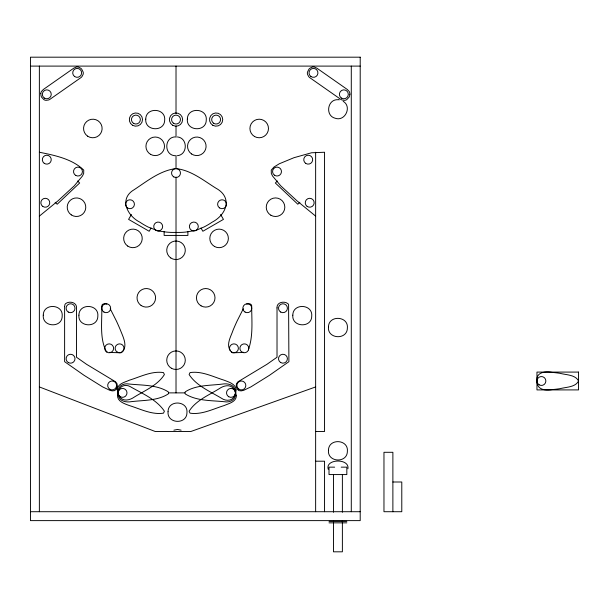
<?xml version="1.0" encoding="UTF-8"?>
<svg xmlns="http://www.w3.org/2000/svg" width="609" height="609" viewBox="0 0 609 609"><rect width="100%" height="100%" fill="white"/><g stroke="black" fill="none" stroke-linecap="round" stroke-linejoin="round"><path stroke-width="0.91" d="M168.586 392.881L168.221 393.962C157.541 400.867 143.633 400.151 131.346 401.651C126.299 402.595 119.318 401.354 118.359 395.34A11.312 11.312 0 0 1 118.146 394.031A10.817 10.817 0 0 1 118.085 392.881A32.277 32.277 0 0 1 118.1 391.64C117.636 385.847 123.939 383.008 128.933 384.005C142.026 385.383 156.779 384.629 168.221 391.8L168.586 392.881L184.93 392.881L185.296 391.8C195.976 384.896 209.884 385.611 222.171 384.104C227.218 383.168 234.199 384.401 235.158 390.415A11.312 11.312 0 0 1 235.371 391.724A10.817 10.817 0 0 1 235.432 392.881A32.277 32.277 0 0 1 235.417 394.114C235.881 399.915 229.578 402.755 224.584 401.757C211.49 400.372 196.737 401.125 185.296 393.962L184.93 392.881M347.914 468.785C349.81 458.113 324.886 458.63 328.251 469.333M248.343 349.878C253.435 335.841 251.624 320.41 251.7 305.748C251.418 303.427 248.274 303.488 246.653 304.058M243.28 308.793L237.015 321.202A288.605 288.605 0 0 0 233.11 330.078C231.093 336.206 225.802 344.527 230.4 350.647M131.407 214.505L128.59 219.385L149.175 231.268L151.047 228.017M277.369 180.995L275.352 183.005L297.816 204.236L299.856 202.287M39.364 216.119L57.969 200.871L74.245 185.844L82.436 176.031L83.669 173.527L83.753 170.117C72.243 158.903 54.764 155.31 39.364 152.25M173.877 430.175L177.501 429.459L181.124 430.175M196.167 230.301L203.962 227.005A74.207 74.207 0 0 0 212.069 222.224C226.944 214.444 232.752 197.232 215.868 188.151C203.475 180.424 191.028 170.17 176.016 168.586C160.182 170.444 146.982 181.261 134.071 189.757C118.824 198.587 127.091 215.875 139.963 222.224A74.207 74.207 0 0 0 148.071 227.005L158.188 230.971L166.569 232.098A79.802 79.802 0 0 0 171.7 232.417L180.333 232.417A79.802 79.802 0 0 0 185.456 232.098L195.39 230.522M315.637 386.936L190.868 431.499L155.219 431.499L39.364 386.936M177.402 155.676C187.892 154.716 187.892 137.9 177.402 136.941M175.088 136.888C164.027 137.375 164.027 155.242 175.088 155.729M315.637 431.499L324.551 431.499L324.551 152.25L311.534 152.775L293.949 157.708L279.257 163.791L274.004 167.018L271.256 170.117L271.332 173.527L272.566 176.031L280.757 185.844L297.032 200.871L315.637 216.119M337.919 99.709C327.406 99.115 324.94 115.748 335.171 118.237C345.059 121.853 352.253 106.651 343.179 101.3M30.45 66.099L360.201 66.099M315.637 461.203L324.551 461.203L324.551 511.712M334.638 467.149L329.012 467.149L329.012 474.571L346.833 474.571L346.833 467.149L341.207 467.149M392.881 482.001L401.788 482.001L401.788 511.712L383.967 511.712L383.967 452.297L392.881 452.297L392.881 511.712M30.45 511.712L360.201 511.712M329.012 521.365L346.833 521.365M329.012 522.849L346.833 522.849M338.383 99.716L339.312 99.807M107.009 351.553L106.202 351.286C99.313 337.561 102.282 321.118 101.764 306.205C101.657 303.571 105.098 303.366 106.864 304.058M55.145 202.287L57.185 204.236L79.65 183.005L77.632 180.995M231.679 351.987L232.463 352.771L242.298 352.512A19.648 19.648 0 0 0 243.691 352.291M220.625 214.505L223.442 219.385L202.858 231.268L200.985 228.017M110.237 308.793L116.502 321.202A288.605 288.605 0 0 1 120.407 330.078C122.949 336.785 128.743 347.214 121.054 352.771L111.219 352.512A19.648 19.648 0 0 1 109.826 352.291M351.286 66.099L351.286 511.712M342.38 474.571L342.38 512.253M342.38 520.733L342.38 551.815L333.466 551.815L333.466 520.733M333.466 474.571L333.466 512.253M315.637 152.25L315.637 511.712M187.899 231.679L187.899 235.432L164.133 235.432L164.133 231.679M176.016 66.099L176.016 113.594M176.016 125.949L176.016 137.345M176.016 155.394L176.016 168.693M176.016 176.998L176.016 392.881M39.364 66.099L39.364 511.712M537.016 382.147A10.817 10.817 0 0 1 536.963 380.998M536.963 381.242A32.277 32.277 0 0 1 536.978 379.757C536.59 371.734 546.433 371.208 552.196 372.396A121.648 121.648 0 0 1 560.128 373.34C566.203 374.992 575.406 374.642 578.55 380.998C575.406 387.354 566.203 387.004 560.128 388.656A121.648 121.648 0 0 1 552.196 389.593C546.73 390.552 538.417 390.392 537.229 383.457A11.312 11.312 0 0 1 536.978 381.637M117.491 394.929C117.012 401.506 124.54 403.744 129.428 405.579C140.375 408.951 151.824 414.98 163.486 413.161L164.4 411.204C156.574 399.451 142.3 393.581 130.349 386.685C126.444 384.241 120.742 385.33 119.044 389.882A32.277 32.277 0 0 0 118.504 390.993A10.817 10.817 0 0 0 118.07 392.067A11.312 11.312 0 0 0 117.712 393.345L117.491 394.929M236.026 389.95L235.805 392.417A11.312 11.312 0 0 1 235.447 393.696A10.817 10.817 0 0 1 235.013 394.761A32.277 32.277 0 0 1 234.473 395.873C232.448 401.323 225.536 401.24 221.432 398.225C210.151 391.435 196.463 385.885 189.117 374.55L190.031 372.594C201.693 370.782 213.142 376.804 224.089 380.183C228.725 382.071 235.759 383.815 236.026 389.95M277.019 307.903L277.019 357.232L267.001 364.273L237.952 381.805L236.49 383.769L236.155 386.144L237.312 389.197L238.873 390.613L241.217 390.879L243.585 390.369L250.824 386.936L269.422 375.334L288.902 361.685L288.59 304.667A3.06 3.06 0 0 0 287.844 303.602C284.144 300.732 276.494 302.247 277.019 307.903M64.615 306.434L64.615 361.685L84.095 375.334L102.693 386.936L109.932 390.369L112.3 390.879L114.644 390.613L116.205 389.197L117.37 386.144L117.035 383.769L115.565 381.805L86.516 364.273L76.498 357.232L76.498 308.215C77.274 302.422 69.502 300.61 65.673 303.602A3.06 3.06 0 0 0 64.927 304.667L64.615 306.434M40.78 93.573L41.1 96.009A7.788 7.788 0 0 0 41.64 97.257L43.955 99.67A4.925 4.925 0 0 0 46.04 100.333L48.476 100.013A7.788 7.788 0 0 0 49.725 99.473L81.043 77.541A7.788 7.788 0 0 0 81.979 76.551L83.113 74.374A4.925 4.925 0 0 0 83.205 72.182L81.728 69.19A7.788 7.788 0 0 0 80.738 68.254L78.553 67.119A4.925 4.925 0 0 0 76.369 67.02L73.803 68.155L43.384 89.454L41.442 91.479A4.925 4.925 0 0 0 40.78 93.573M43.269 315.173C42.097 327.345 62.164 328.335 62.187 316.101C63.366 303.937 43.292 302.947 43.269 315.173M78.919 315.173C77.746 327.345 97.813 328.335 97.836 316.101C99.016 303.937 78.942 302.947 78.919 315.173M145.764 119.105C144.584 131.278 164.658 132.26 164.681 120.034C165.854 107.869 145.787 106.88 145.764 119.105M168.046 411.722C166.866 423.894 186.94 424.876 186.955 412.651C188.135 400.486 168.069 399.496 168.046 411.722M187.351 119.105C186.179 131.278 206.245 132.26 206.268 120.034C207.448 107.869 187.374 106.88 187.351 119.105M292.815 315.173C291.635 327.345 311.709 328.335 311.732 316.101C312.904 303.937 292.838 302.947 292.815 315.173M328.464 327.056C327.284 339.228 347.358 340.218 347.381 327.985C348.554 315.82 328.487 314.83 328.464 327.056M328.464 450.34C327.284 462.513 347.358 463.502 347.381 451.277C348.554 439.104 328.487 438.115 328.464 450.34M117.156 389.242L118.001 393.635A32.277 32.277 0 0 0 118.504 394.761A10.817 10.817 0 0 0 119.044 395.781A11.312 11.312 0 0 0 119.79 396.878C123.201 401.925 130.052 400.09 134.231 397.114C144.729 390.552 157.64 385.33 164.4 374.55L163.486 372.594C151.824 370.782 140.375 376.804 129.428 380.183C124.99 382.216 118.1 383.495 117.156 389.242M236.391 395.713C236.231 401.978 228.672 403.546 224.089 405.579C213.142 408.951 201.693 414.98 190.031 413.161L189.117 411.204C195.877 400.433 208.788 395.203 219.293 388.649C223.465 385.664 230.316 383.83 233.727 388.877A11.312 11.312 0 0 1 234.473 389.973A10.817 10.817 0 0 1 235.013 390.993A32.277 32.277 0 0 1 235.523 392.12L236.391 395.713M349.886 94.235L349.551 96.009A7.788 7.788 0 0 1 349.01 97.257L346.704 99.67A4.925 4.925 0 0 1 344.61 100.333L342.174 100.013A7.788 7.788 0 0 1 340.926 99.473L309.608 77.541A7.788 7.788 0 0 1 308.679 76.551L307.537 74.374A4.925 4.925 0 0 1 307.446 72.182L308.923 69.19A7.788 7.788 0 0 1 309.912 68.254L312.097 67.119A4.925 4.925 0 0 1 314.282 67.02L316.855 68.155L347.267 89.454L349.208 91.479A4.925 4.925 0 0 1 349.87 93.573L349.886 94.235M360.201 57.185L30.45 57.185L30.45 520.619L360.201 520.619L360.201 57.185M578.55 372.084L536.963 372.084L536.963 389.912L578.55 389.912L578.55 372.084M71.291 214.893A9.287 9.287 0 0 0 85.755 207.875A9.287 9.287 0 0 0 72.441 198.861A9.287 9.287 0 0 0 71.291 214.893M127.738 246.089A9.287 9.287 0 0 0 142.202 239.063A9.287 9.287 0 0 0 128.887 230.05A9.287 9.287 0 0 0 127.738 246.089M274.453 175.202A4.453 4.453 0 0 0 281.457 171.959A4.453 4.453 0 0 0 275.146 167.513A4.453 4.453 0 0 0 274.453 175.202M539.186 384.858A4.453 4.453 0 0 0 545.87 380.998A4.453 4.453 0 0 0 539.186 377.138A4.453 4.453 0 0 0 539.186 384.858M305.649 163.319A4.453 4.453 0 0 0 312.653 160.076A4.453 4.453 0 0 0 306.342 155.63A4.453 4.453 0 0 0 305.649 163.319M307.134 206.398A4.453 4.453 0 0 0 314.137 203.155A4.453 4.453 0 0 0 307.827 198.709A4.453 4.453 0 0 0 307.134 206.398M74.61 76.506A4.453 4.453 0 0 0 81.614 73.263A4.453 4.453 0 0 0 75.303 68.825A4.453 4.453 0 0 0 74.61 76.506M44.564 98.178A4.453 4.453 0 0 0 51.247 94.319A4.453 4.453 0 0 0 44.564 90.459A4.453 4.453 0 0 0 44.564 98.178M242.116 352.177A4.453 4.453 0 0 0 248.799 348.318A4.453 4.453 0 0 0 242.116 344.458A4.453 4.453 0 0 0 242.116 352.177M245.084 312.074A4.453 4.453 0 0 0 251.768 308.215A4.453 4.453 0 0 0 245.084 304.355A4.453 4.453 0 0 0 245.084 312.074M231.382 351.964A4.453 4.453 0 0 0 238.385 348.721A4.453 4.453 0 0 0 232.075 344.275A4.453 4.453 0 0 0 231.382 351.964M280.734 312.074A4.453 4.453 0 0 0 287.418 308.215A4.453 4.453 0 0 0 280.734 304.355A4.453 4.453 0 0 0 280.734 312.074M280.734 362.576A4.453 4.453 0 0 0 287.418 358.716A4.453 4.453 0 0 0 280.734 354.857A4.453 4.453 0 0 0 280.734 362.576M238.804 389.098A4.453 4.453 0 0 0 245.808 385.855A4.453 4.453 0 0 0 239.497 381.409A4.453 4.453 0 0 0 238.804 389.098M106.605 351.964A4.453 4.453 0 0 0 113.609 348.721A4.453 4.453 0 0 0 107.306 344.275A4.453 4.453 0 0 0 106.605 351.964M103.979 312.074A4.453 4.453 0 0 0 110.663 308.215A4.453 4.453 0 0 0 103.979 304.355A4.453 4.453 0 0 0 103.979 312.074M117.347 352.177A4.453 4.453 0 0 0 124.03 348.318A4.453 4.453 0 0 0 117.347 344.458A4.453 4.453 0 0 0 117.347 352.177M68.33 312.074A4.453 4.453 0 0 0 75.014 308.215A4.453 4.453 0 0 0 68.33 304.355A4.453 4.453 0 0 0 68.33 312.074M68.33 362.576A4.453 4.453 0 0 0 75.014 358.716A4.453 4.453 0 0 0 68.33 354.857A4.453 4.453 0 0 0 68.33 362.576M109.917 389.311A4.453 4.453 0 0 0 116.601 385.451A4.453 4.453 0 0 0 109.917 381.592A4.453 4.453 0 0 0 109.917 389.311M120.316 396.741A4.453 4.453 0 0 0 126.999 392.881A4.453 4.453 0 0 0 120.316 389.022A4.453 4.453 0 0 0 120.316 396.741M228.748 396.741A4.453 4.453 0 0 0 235.432 392.881A4.453 4.453 0 0 0 228.748 389.022A4.453 4.453 0 0 0 228.748 396.741M310.91 76.506A4.453 4.453 0 0 0 317.913 73.263A4.453 4.453 0 0 0 311.602 68.825A4.453 4.453 0 0 0 310.91 76.506M341.634 98.178A4.453 4.453 0 0 0 348.318 94.319A4.453 4.453 0 0 0 341.634 90.459A4.453 4.453 0 0 0 341.634 98.178M171.373 368.239A9.287 9.287 0 0 0 185.296 360.201A9.287 9.287 0 0 0 171.373 352.162A9.287 9.287 0 0 0 171.373 368.239M75.752 175.422A4.453 4.453 0 0 0 82.436 171.563A4.453 4.453 0 0 0 75.752 167.703A4.453 4.453 0 0 0 75.752 175.422M44.221 163.319A4.453 4.453 0 0 0 51.225 160.076A4.453 4.453 0 0 0 44.914 155.63A4.453 4.453 0 0 0 44.221 163.319M42.737 206.398A4.453 4.453 0 0 0 49.74 203.155A4.453 4.453 0 0 0 43.429 198.709A4.453 4.453 0 0 0 42.737 206.398M172.712 125.302A6.615 6.615 0 0 0 182.631 119.57A6.615 6.615 0 0 0 172.712 113.845A6.615 6.615 0 0 0 172.712 125.302M173.451 123.216A4.453 4.453 0 0 0 180.454 119.973A4.453 4.453 0 0 0 174.144 115.527A4.453 4.453 0 0 0 173.451 123.216M132.602 125.302A6.615 6.615 0 0 0 142.521 119.57A6.615 6.615 0 0 0 132.602 113.845A6.615 6.615 0 0 0 132.602 125.302M133.683 123.429A4.453 4.453 0 0 0 140.367 119.57A4.453 4.453 0 0 0 133.683 115.71A4.453 4.453 0 0 0 133.683 123.429M212.815 125.302A6.615 6.615 0 0 0 222.734 119.57A6.615 6.615 0 0 0 212.815 113.845A6.615 6.615 0 0 0 212.815 125.302M213.553 123.216A4.453 4.453 0 0 0 220.557 119.973A4.453 4.453 0 0 0 214.246 115.527A4.453 4.453 0 0 0 213.553 123.216M173.786 176.907A4.453 4.453 0 0 0 180.47 173.047A4.453 4.453 0 0 0 173.786 169.188A4.453 4.453 0 0 0 173.786 176.907M127.403 207.882A4.453 4.453 0 0 0 134.406 204.639A4.453 4.453 0 0 0 128.096 200.194A4.453 4.453 0 0 0 127.403 207.882M155.965 230.377A4.453 4.453 0 0 0 162.649 226.518A4.453 4.453 0 0 0 155.965 222.658A4.453 4.453 0 0 0 155.965 230.377M219.499 207.882A4.453 4.453 0 0 0 226.502 204.639A4.453 4.453 0 0 0 220.192 200.194A4.453 4.453 0 0 0 219.499 207.882M191.614 230.377A4.453 4.453 0 0 0 198.298 226.518A4.453 4.453 0 0 0 191.614 222.658A4.453 4.453 0 0 0 191.614 230.377M170.809 257.972A9.287 9.287 0 0 0 185.273 250.946A9.287 9.287 0 0 0 171.959 241.933A9.287 9.287 0 0 0 170.809 257.972M214.452 246.439A9.287 9.287 0 0 0 228.375 238.401A9.287 9.287 0 0 0 214.452 230.362A9.287 9.287 0 0 0 214.452 246.439M270.891 215.251A9.287 9.287 0 0 0 284.822 207.212A9.287 9.287 0 0 0 270.891 199.166A9.287 9.287 0 0 0 270.891 215.251M150.575 154.351A9.287 9.287 0 0 0 164.506 146.312A9.287 9.287 0 0 0 150.575 138.266A9.287 9.287 0 0 0 150.575 154.351M87.635 136.172A9.287 9.287 0 0 0 102.099 129.146A9.287 9.287 0 0 0 88.777 120.133A9.287 9.287 0 0 0 87.635 136.172M254.554 136.523A9.287 9.287 0 0 0 268.478 128.484A9.287 9.287 0 0 0 254.554 120.445A9.287 9.287 0 0 0 254.554 136.523M191.607 153.993A9.287 9.287 0 0 0 206.07 146.975A9.287 9.287 0 0 0 192.756 137.961A9.287 9.287 0 0 0 191.607 153.993M141.105 305.505A9.287 9.287 0 0 0 155.569 298.479A9.287 9.287 0 0 0 142.255 289.465A9.287 9.287 0 0 0 141.105 305.505M201.084 305.855A9.287 9.287 0 0 0 215.007 297.816A9.287 9.287 0 0 0 201.084 289.777A9.287 9.287 0 0 0 201.084 305.855"/></g></svg>
